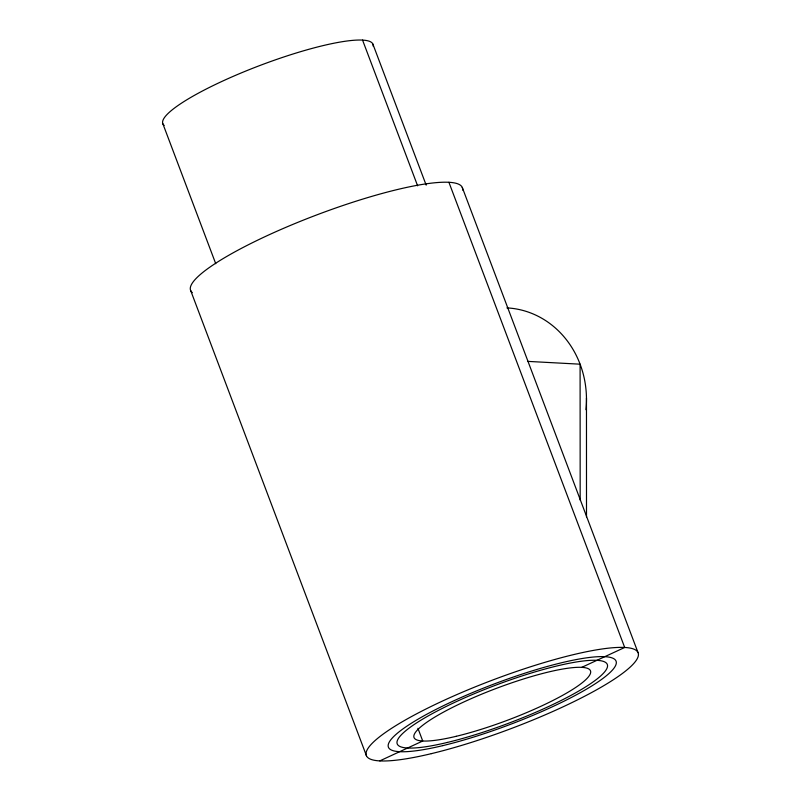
<?xml version="1.0" encoding="UTF-8"?>
<svg xmlns="http://www.w3.org/2000/svg" width="801" height="801" viewBox="0 0 801 801"><rect width="100%" height="100%" fill="white"/><g stroke="black" fill="none" stroke-linecap="round" stroke-linejoin="round"><path stroke-width="1.2" d="M379.804 760.89L422.728 741.005L417.932 728.309M581.766 667.343L624.69 647.468L448.91 182.288M527.739 361.381L580.094 364.185L580.174 500.084M462.267 187.444L638.037 652.625M372.876 44.085L426.182 185.151M362.553 40.09L417.621 185.822M162.883 123.815L215.739 263.709M190.678 290.563L366.447 755.733M586.472 398.087L586.502 516.845M506.903 307.894A92.566 84.385 -86.9 0 1 585.952 409.701M164.175 125.427A112.32 20.085 -20.7 0 1 259.965 65.472A112.32 20.085 -20.7 0 1 373.156 46.128M192.34 292.645A145.261 25.972 -20.7 0 1 316.235 215.109A145.261 25.972 -20.7 0 1 462.618 190.097M456.2 736.309A94.338 16.871 -20.7 0 0 590.667 672.419A94.338 16.871 -20.7 0 0 459.874 703.819A94.338 16.871 -20.7 0 0 456.2 736.309M447.419 742.427A112.32 20.085 -20.7 0 0 607.518 666.362A112.32 20.085 -20.7 0 0 451.794 703.749A112.32 20.085 -20.7 0 0 447.419 742.427M442.843 745.621A121.672 21.757 -20.7 0 0 616.289 663.208A121.672 21.757 -20.7 0 0 447.589 703.709A121.672 21.757 -20.7 0 0 442.843 745.621M431.339 753.651A145.261 25.972 -20.7 0 0 638.397 655.268A145.261 25.972 -20.7 0 0 437.006 703.618A145.261 25.972 -20.7 0 0 431.339 753.651"/></g></svg>
